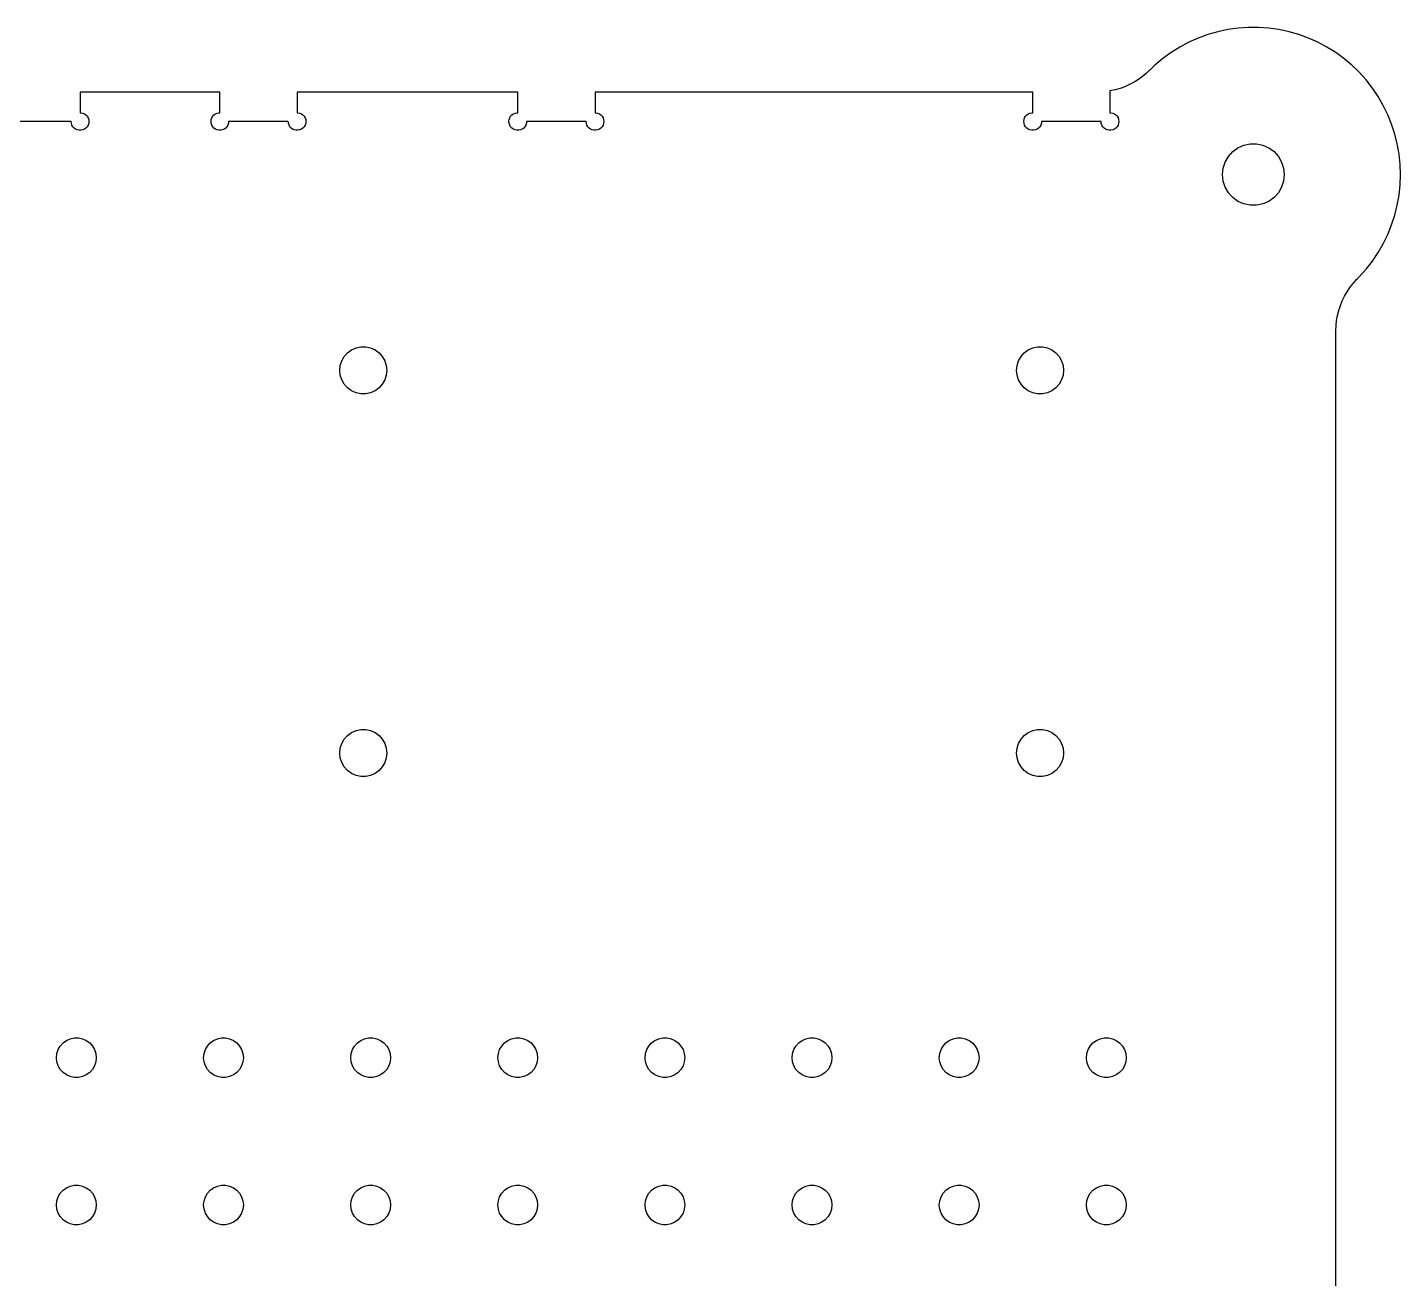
# Model space of a CAD drawing. Header units: metres. Extents: x -10 to 160, y -10 to 160.
# Drawn here: x 66.7 to 160, y 75 to 160 of the extents above; entities that cross this region are included whole.
import ezdxf

# ---------------------------------------------------------------- set-up
doc = ezdxf.new("R2010")
doc.units = ezdxf.units.M

msp = doc.modelspace()

# ---------------------------------------------------------------- linework, layer by layer
for p, q in [((147.581, 159.703), (146.91, 159.511)), ((148.264, 159.848), (147.581, 159.703)), ((148.955, 159.945), (148.264, 159.848)), ((149.651, 159.994), (148.955, 159.945)), ((150.349, 159.994), (149.651, 159.994)), ((151.045, 159.945), (150.349, 159.994)), ((151.736, 159.848), (151.045, 159.945)), ((152.419, 159.703), (151.736, 159.848)), ((153.09, 159.511), (152.419, 159.703)), ((145, 158.66), (144.408, 158.29)), ((145.616, 158.988), (145, 158.66)), ((146.254, 159.272), (145.616, 158.988)), ((146.91, 159.511), (146.254, 159.272)), ((153.746, 159.272), (153.09, 159.511)), ((154.384, 158.988), (153.746, 159.272)), ((155, 158.66), (154.384, 158.988)), ((155.592, 158.29), (155, 158.66)), ((143.843, 157.88), (143.309, 157.431)), ((144.408, 158.29), (143.843, 157.88)), ((156.157, 157.88), (155.592, 158.29)), ((156.691, 157.431), (156.157, 157.88)), ((142.739, 156.891), (142.472, 156.667)), ((142.926, 157.071), (142.739, 156.891)), ((142.936, 157.071), (142.926, 157.071)), ((143.309, 157.431), (142.936, 157.071)), ((157.064, 157.071), (156.691, 157.431)), ((157.071, 157.071), (157.064, 157.071)), ((157.071, 157.065), (157.071, 157.071)), ((157.193, 156.947), (157.071, 157.065)), ((157.66, 156.428), (157.193, 156.947)), ((141.266, 155.971), (140.938, 155.851)), ((141.585, 156.113), (141.266, 155.971)), ((141.893, 156.276), (141.585, 156.113)), ((142.189, 156.461), (141.893, 156.276)), ((142.472, 156.667), (142.189, 156.461)), ((158.09, 155.878), (157.66, 156.428)), ((158.48, 155.299), (158.09, 155.878)), ((79.75, 155.61), (70.25, 155.61)), ((70.25, 155.61), (70.25, 154.203)), ((79.75, 154.203), (79.75, 155.61)), ((100, 155.61), (85, 155.61)), ((85, 155.61), (85, 154.203)), ((100, 154.203), (100, 155.61)), ((135, 155.61), (105.25, 155.61)), ((105.25, 155.61), (105.25, 154.203)), ((135, 154.203), (135, 155.61)), ((140.603, 155.755), (140.25, 155.681)), ((140.25, 155.681), (140.25, 154.203)), ((140.938, 155.851), (140.603, 155.755)), ((158.829, 154.695), (158.48, 155.299)), ((70.25, 154.203), (70.3127, 154.203)), ((70.3127, 154.203), (70.4354, 154.177)), ((70.4354, 154.177), (70.55, 154.126)), ((70.55, 154.126), (70.6515, 154.052)), ((70.6515, 154.052), (70.7354, 153.959)), ((79.2646, 153.959), (79.3485, 154.052)), ((79.3485, 154.052), (79.45, 154.126)), ((79.45, 154.126), (79.5646, 154.177)), ((79.5646, 154.177), (79.6873, 154.203)), ((79.6873, 154.203), (79.75, 154.203)), ((85, 154.203), (85.0627, 154.203)), ((85.0627, 154.203), (85.1854, 154.177)), ((85.1854, 154.177), (85.3, 154.126)), ((85.3, 154.126), (85.4015, 154.052)), ((85.4015, 154.052), (85.4854, 153.959)), ((99.5146, 153.959), (99.5985, 154.052)), ((99.5985, 154.052), (99.7, 154.126)), ((99.7, 154.126), (99.8146, 154.177)), ((99.8146, 154.177), (99.9373, 154.203)), ((99.9373, 154.203), (100, 154.203)), ((105.25, 154.203), (105.313, 154.203)), ((105.313, 154.203), (105.435, 154.177)), ((105.435, 154.177), (105.55, 154.126)), ((105.55, 154.126), (105.651, 154.052)), ((105.651, 154.052), (105.735, 153.959)), ((134.515, 153.959), (134.599, 154.052)), ((134.599, 154.052), (134.7, 154.126)), ((134.7, 154.126), (134.815, 154.177)), ((134.815, 154.177), (134.937, 154.203)), ((134.937, 154.203), (135, 154.203)), ((140.25, 154.203), (140.313, 154.203)), ((140.313, 154.203), (140.435, 154.177)), ((140.435, 154.177), (140.55, 154.126)), ((140.55, 154.126), (140.651, 154.052)), ((140.651, 154.052), (140.735, 153.959)), ((159.135, 154.067), (158.829, 154.695)), ((159.397, 153.42), (159.135, 154.067)), ((69.65, 153.607), (65.6, 153.607)), ((69.6631, 153.482), (69.65, 153.607)), ((69.7019, 153.363), (69.6631, 153.482)), ((69.7646, 153.254), (69.7019, 153.363)), ((69.8485, 153.161), (69.7646, 153.254)), ((69.95, 153.087), (69.8485, 153.161)), ((70.0646, 153.036), (69.95, 153.087)), ((70.55, 153.087), (70.4354, 153.036)), ((70.6515, 153.161), (70.55, 153.087)), ((70.7354, 153.254), (70.6515, 153.161)), ((70.7354, 153.959), (70.7981, 153.851)), ((70.7981, 153.363), (70.7354, 153.254)), ((70.7981, 153.851), (70.8369, 153.731)), ((70.8369, 153.482), (70.7981, 153.363)), ((70.8369, 153.731), (70.85, 153.607)), ((70.85, 153.607), (70.8369, 153.482)), ((79.15, 153.607), (79.1631, 153.731)), ((79.1631, 153.482), (79.15, 153.607)), ((79.1631, 153.731), (79.2019, 153.851)), ((79.2019, 153.363), (79.1631, 153.482)), ((79.2019, 153.851), (79.2646, 153.959)), ((79.2646, 153.254), (79.2019, 153.363)), ((79.3485, 153.161), (79.2646, 153.254)), ((79.45, 153.087), (79.3485, 153.161)), ((79.5646, 153.036), (79.45, 153.087)), ((80.05, 153.087), (79.9354, 153.036)), ((80.1515, 153.161), (80.05, 153.087)), ((80.2354, 153.254), (80.1515, 153.161)), ((80.2981, 153.363), (80.2354, 153.254)), ((80.3369, 153.482), (80.2981, 153.363)), ((80.35, 153.607), (80.3369, 153.482)), ((84.4, 153.607), (80.35, 153.607)), ((84.4131, 153.482), (84.4, 153.607)), ((84.4519, 153.363), (84.4131, 153.482)), ((84.5146, 153.254), (84.4519, 153.363)), ((84.5985, 153.161), (84.5146, 153.254)), ((84.7, 153.087), (84.5985, 153.161)), ((84.8146, 153.036), (84.7, 153.087)), ((85.3, 153.087), (85.1854, 153.036)), ((85.4015, 153.161), (85.3, 153.087)), ((85.4854, 153.254), (85.4015, 153.161)), ((85.4854, 153.959), (85.5481, 153.851)), ((85.5481, 153.363), (85.4854, 153.254)), ((85.5481, 153.851), (85.5869, 153.731)), ((85.5869, 153.482), (85.5481, 153.363)), ((85.5869, 153.731), (85.6, 153.607)), ((85.6, 153.607), (85.5869, 153.482)), ((99.4, 153.607), (99.4131, 153.731)), ((99.4131, 153.482), (99.4, 153.607)), ((99.4131, 153.731), (99.4519, 153.851)), ((99.4519, 153.363), (99.4131, 153.482)), ((99.4519, 153.851), (99.5146, 153.959)), ((99.5146, 153.254), (99.4519, 153.363)), ((99.5985, 153.161), (99.5146, 153.254)), ((99.7, 153.087), (99.5985, 153.161)), ((99.8146, 153.036), (99.7, 153.087)), ((100.3, 153.087), (100.185, 153.036)), ((100.401, 153.161), (100.3, 153.087)), ((100.485, 153.254), (100.401, 153.161)), ((100.548, 153.363), (100.485, 153.254)), ((100.587, 153.482), (100.548, 153.363)), ((100.6, 153.607), (100.587, 153.482)), ((104.65, 153.607), (100.6, 153.607)), ((104.663, 153.482), (104.65, 153.607)), ((104.702, 153.363), (104.663, 153.482)), ((104.765, 153.254), (104.702, 153.363)), ((104.849, 153.161), (104.765, 153.254)), ((104.95, 153.087), (104.849, 153.161)), ((105.065, 153.036), (104.95, 153.087)), ((105.55, 153.087), (105.435, 153.036)), ((105.651, 153.161), (105.55, 153.087)), ((105.735, 153.254), (105.651, 153.161)), ((105.735, 153.959), (105.798, 153.851)), ((105.798, 153.363), (105.735, 153.254)), ((105.798, 153.851), (105.837, 153.731)), ((105.837, 153.482), (105.798, 153.363)), ((105.837, 153.731), (105.85, 153.607)), ((105.85, 153.607), (105.837, 153.482)), ((134.4, 153.607), (134.413, 153.731)), ((134.413, 153.482), (134.4, 153.607)), ((134.413, 153.731), (134.452, 153.851)), ((134.452, 153.363), (134.413, 153.482)), ((134.452, 153.851), (134.515, 153.959)), ((134.515, 153.254), (134.452, 153.363)), ((134.599, 153.161), (134.515, 153.254)), ((134.7, 153.087), (134.599, 153.161)), ((134.815, 153.036), (134.7, 153.087)), ((135.3, 153.087), (135.185, 153.036)), ((135.401, 153.161), (135.3, 153.087)), ((135.485, 153.254), (135.401, 153.161)), ((135.548, 153.363), (135.485, 153.254)), ((135.587, 153.482), (135.548, 153.363)), ((135.6, 153.607), (135.587, 153.482)), ((139.65, 153.607), (135.6, 153.607)), ((139.663, 153.482), (139.65, 153.607)), ((139.702, 153.363), (139.663, 153.482)), ((139.765, 153.254), (139.702, 153.363)), ((139.849, 153.161), (139.765, 153.254)), ((139.95, 153.087), (139.849, 153.161)), ((140.065, 153.036), (139.95, 153.087)), ((140.55, 153.087), (140.435, 153.036)), ((140.651, 153.161), (140.55, 153.087)), ((140.735, 153.254), (140.651, 153.161)), ((140.735, 153.959), (140.798, 153.851)), ((140.798, 153.363), (140.735, 153.254)), ((140.798, 153.851), (140.837, 153.731)), ((140.837, 153.482), (140.798, 153.363)), ((140.837, 153.731), (140.85, 153.607)), ((140.85, 153.607), (140.837, 153.482)), ((159.613, 152.756), (159.397, 153.42)), ((70.1873, 153.01), (70.0646, 153.036)), ((70.3127, 153.01), (70.1873, 153.01)), ((70.4354, 153.036), (70.3127, 153.01)), ((79.6873, 153.01), (79.5646, 153.036)), ((79.8127, 153.01), (79.6873, 153.01)), ((79.9354, 153.036), (79.8127, 153.01)), ((84.9373, 153.01), (84.8146, 153.036)), ((85.0627, 153.01), (84.9373, 153.01)), ((85.1854, 153.036), (85.0627, 153.01)), ((99.9373, 153.01), (99.8146, 153.036)), ((100.063, 153.01), (99.9373, 153.01)), ((100.185, 153.036), (100.063, 153.01)), ((105.187, 153.01), (105.065, 153.036)), ((105.313, 153.01), (105.187, 153.01)), ((105.435, 153.036), (105.313, 153.01)), ((134.937, 153.01), (134.815, 153.036)), ((135.063, 153.01), (134.937, 153.01)), ((135.185, 153.036), (135.063, 153.01)), ((140.187, 153.01), (140.065, 153.036)), ((140.313, 153.01), (140.187, 153.01)), ((140.435, 153.036), (140.313, 153.01)), ((159.781, 152.079), (159.613, 152.756)), ((148.082, 150.854), (148.301, 151.234)), ((148.301, 151.234), (148.595, 151.561)), ((148.595, 151.561), (148.95, 151.819)), ((148.95, 151.819), (149.351, 151.997)), ((149.351, 151.997), (149.78, 152.088)), ((149.78, 152.088), (150.219, 152.088)), ((150.219, 152.088), (150.649, 151.997)), ((150.649, 151.997), (151.05, 151.819)), ((151.05, 151.819), (151.405, 151.561)), ((151.405, 151.561), (151.699, 151.234)), ((151.699, 151.234), (151.918, 150.854)), ((159.903, 151.392), (159.781, 152.079)), ((159.976, 150.698), (159.903, 151.392)), ((147.9, 150), (147.946, 150.437)), ((147.946, 150.437), (148.082, 150.854)), ((151.918, 150.854), (152.054, 150.437)), ((152.054, 150.437), (152.1, 150)), ((160, 150), (159.976, 150.698)), ((147.946, 149.563), (147.9, 150)), ((148.082, 149.146), (147.946, 149.563)), ((152.054, 149.563), (151.918, 149.146)), ((152.1, 150), (152.054, 149.563)), ((159.976, 149.302), (160, 150)), ((148.301, 148.766), (148.082, 149.146)), ((148.595, 148.439), (148.301, 148.766)), ((148.95, 148.181), (148.595, 148.439)), ((151.405, 148.439), (151.05, 148.181)), ((151.699, 148.766), (151.405, 148.439)), ((151.918, 149.146), (151.699, 148.766)), ((159.781, 147.921), (159.903, 148.608)), ((159.903, 148.608), (159.976, 149.302)), ((149.351, 148.003), (148.95, 148.181)), ((149.78, 147.911), (149.351, 148.003)), ((150.219, 147.911), (149.78, 147.911)), ((150.649, 148.003), (150.219, 147.911)), ((151.05, 148.181), (150.649, 148.003)), ((159.613, 147.244), (159.781, 147.921)), ((159.135, 145.933), (159.397, 146.58)), ((159.397, 146.58), (159.613, 147.244)), ((158.829, 145.305), (159.135, 145.933)), ((158.09, 144.122), (158.48, 144.701)), ((158.48, 144.701), (158.829, 145.305)), ((157.66, 143.572), (158.09, 144.122)), ((156.776, 142.607), (157.01, 142.867)), ((157.01, 142.867), (157.071, 142.926)), ((157.071, 142.931), (157.193, 143.053)), ((157.071, 142.926), (157.071, 142.931)), ((157.193, 143.053), (157.66, 143.572)), ((156.192, 141.741), (156.366, 142.043)), ((156.366, 142.043), (156.562, 142.332)), ((156.562, 142.332), (156.776, 142.607)), ((155.8, 140.772), (155.908, 141.103)), ((155.908, 141.103), (156.039, 141.427)), ((156.039, 141.427), (156.192, 141.741)), ((155.619, 139.742), (155.655, 140.089)), ((155.655, 140.089), (155.716, 140.433)), ((155.716, 140.433), (155.8, 140.772)), ((155.607, 139.393), (155.619, 139.742)), ((155.607, 10.6066), (155.607, 139.393)), ((88.7, 138.086), (89.0056, 138.222)), ((89.0056, 138.222), (89.3328, 138.291)), ((89.3328, 138.291), (89.6672, 138.291)), ((89.6672, 138.291), (89.9944, 138.222)), ((89.9944, 138.222), (90.3, 138.086)), ((134.7, 138.086), (135.006, 138.222)), ((135.006, 138.222), (135.333, 138.291)), ((135.333, 138.291), (135.667, 138.291)), ((135.667, 138.291), (135.994, 138.222)), ((135.994, 138.222), (136.3, 138.086)), ((87.935, 137.033), (88.0383, 137.351)), ((88.0383, 137.351), (88.2056, 137.64)), ((88.2056, 137.64), (88.4294, 137.889)), ((88.4294, 137.889), (88.7, 138.086)), ((90.3, 138.086), (90.5706, 137.889)), ((90.5706, 137.889), (90.7944, 137.64)), ((90.7944, 137.64), (90.9617, 137.351)), ((90.9617, 137.351), (91.065, 137.033)), ((133.935, 137.033), (134.038, 137.351)), ((134.038, 137.351), (134.206, 137.64)), ((134.206, 137.64), (134.429, 137.889)), ((134.429, 137.889), (134.7, 138.086)), ((136.3, 138.086), (136.571, 137.889)), ((136.571, 137.889), (136.794, 137.64)), ((136.794, 137.64), (136.962, 137.351)), ((136.962, 137.351), (137.065, 137.033)), ((87.9, 136.7), (87.935, 137.033)), ((87.935, 136.367), (87.9, 136.7)), ((88.0383, 136.049), (87.935, 136.367)), ((91.065, 136.367), (90.9617, 136.049)), ((91.065, 137.033), (91.1, 136.7)), ((91.1, 136.7), (91.065, 136.367)), ((133.9, 136.7), (133.935, 137.033)), ((133.935, 136.367), (133.9, 136.7)), ((134.038, 136.049), (133.935, 136.367)), ((137.065, 136.367), (136.962, 136.049)), ((137.065, 137.033), (137.1, 136.7)), ((137.1, 136.7), (137.065, 136.367)), ((88.2056, 135.76), (88.0383, 136.049)), ((88.4294, 135.511), (88.2056, 135.76)), ((88.7, 135.314), (88.4294, 135.511)), ((90.5706, 135.511), (90.3, 135.314)), ((90.7944, 135.76), (90.5706, 135.511)), ((90.9617, 136.049), (90.7944, 135.76)), ((134.206, 135.76), (134.038, 136.049)), ((134.429, 135.511), (134.206, 135.76)), ((134.7, 135.314), (134.429, 135.511)), ((136.571, 135.511), (136.3, 135.314)), ((136.794, 135.76), (136.571, 135.511)), ((136.962, 136.049), (136.794, 135.76)), ((89.0056, 135.178), (88.7, 135.314)), ((89.3328, 135.109), (89.0056, 135.178)), ((89.6672, 135.109), (89.3328, 135.109)), ((89.9944, 135.178), (89.6672, 135.109)), ((90.3, 135.314), (89.9944, 135.178)), ((135.006, 135.178), (134.7, 135.314)), ((135.333, 135.109), (135.006, 135.178)), ((135.667, 135.109), (135.333, 135.109)), ((135.994, 135.178), (135.667, 135.109)), ((136.3, 135.314), (135.994, 135.178)), ((88.4294, 111.889), (88.7, 112.086)), ((88.7, 112.086), (89.0056, 112.222)), ((89.0056, 112.222), (89.3328, 112.291)), ((89.3328, 112.291), (89.6672, 112.291)), ((89.6672, 112.291), (89.9944, 112.222)), ((89.9944, 112.222), (90.3, 112.086)), ((90.3, 112.086), (90.5706, 111.889)), ((134.429, 111.889), (134.7, 112.086)), ((134.7, 112.086), (135.006, 112.222)), ((135.006, 112.222), (135.333, 112.291)), ((135.333, 112.291), (135.667, 112.291)), ((135.667, 112.291), (135.994, 112.222)), ((135.994, 112.222), (136.3, 112.086)), ((136.3, 112.086), (136.571, 111.889)), ((87.935, 111.033), (88.0383, 111.351)), ((88.0383, 111.351), (88.2056, 111.64)), ((88.2056, 111.64), (88.4294, 111.889)), ((90.5706, 111.889), (90.7944, 111.64)), ((90.7944, 111.64), (90.9617, 111.351)), ((90.9617, 111.351), (91.065, 111.033)), ((133.935, 111.033), (134.038, 111.351)), ((134.038, 111.351), (134.206, 111.64)), ((134.206, 111.64), (134.429, 111.889)), ((136.571, 111.889), (136.794, 111.64)), ((136.794, 111.64), (136.962, 111.351)), ((136.962, 111.351), (137.065, 111.033)), ((87.9, 110.7), (87.935, 111.033)), ((87.935, 110.367), (87.9, 110.7)), ((88.0383, 110.049), (87.935, 110.367)), ((91.065, 110.367), (90.9617, 110.049)), ((91.065, 111.033), (91.1, 110.7)), ((91.1, 110.7), (91.065, 110.367)), ((133.9, 110.7), (133.935, 111.033)), ((133.935, 110.367), (133.9, 110.7)), ((134.038, 110.049), (133.935, 110.367)), ((137.065, 110.367), (136.962, 110.049)), ((137.065, 111.033), (137.1, 110.7)), ((137.1, 110.7), (137.065, 110.367)), ((88.2056, 109.76), (88.0383, 110.049)), ((88.4294, 109.511), (88.2056, 109.76)), ((88.7, 109.314), (88.4294, 109.511)), ((89.0056, 109.178), (88.7, 109.314)), ((90.3, 109.314), (89.9944, 109.178)), ((90.5706, 109.511), (90.3, 109.314)), ((90.7944, 109.76), (90.5706, 109.511)), ((90.9617, 110.049), (90.7944, 109.76)), ((134.206, 109.76), (134.038, 110.049)), ((134.429, 109.511), (134.206, 109.76)), ((134.7, 109.314), (134.429, 109.511)), ((135.006, 109.178), (134.7, 109.314)), ((136.3, 109.314), (135.994, 109.178)), ((136.571, 109.511), (136.3, 109.314)), ((136.794, 109.76), (136.571, 109.511)), ((136.962, 110.049), (136.794, 109.76)), ((89.3328, 109.109), (89.0056, 109.178)), ((89.6672, 109.109), (89.3328, 109.109)), ((89.9944, 109.178), (89.6672, 109.109)), ((135.333, 109.109), (135.006, 109.178)), ((135.667, 109.109), (135.333, 109.109)), ((135.994, 109.178), (135.667, 109.109)), ((68.6795, 90.2807), (68.7667, 90.5491)), ((68.7667, 90.5491), (68.9078, 90.7935)), ((68.9078, 90.7935), (69.0967, 91.0032)), ((69.0967, 91.0032), (69.325, 91.1691)), ((69.325, 91.1691), (69.5828, 91.2839)), ((69.5828, 91.2839), (69.8589, 91.3426)), ((69.8589, 91.3426), (70.1411, 91.3426)), ((70.1411, 91.3426), (70.4172, 91.2839)), ((70.4172, 91.2839), (70.675, 91.1691)), ((70.675, 91.1691), (70.9033, 91.0032)), ((70.9033, 91.0032), (71.0922, 90.7935)), ((71.0922, 90.7935), (71.2333, 90.5491)), ((71.2333, 90.5491), (71.3205, 90.2807)), ((78.6795, 90.2807), (78.7667, 90.5491)), ((78.7667, 90.5491), (78.9078, 90.7935)), ((78.9078, 90.7935), (79.0967, 91.0032)), ((79.0967, 91.0032), (79.325, 91.1691)), ((79.325, 91.1691), (79.5828, 91.2839)), ((79.5828, 91.2839), (79.8589, 91.3426)), ((79.8589, 91.3426), (80.1411, 91.3426)), ((80.1411, 91.3426), (80.4172, 91.2839)), ((80.4172, 91.2839), (80.675, 91.1691)), ((80.675, 91.1691), (80.9033, 91.0032)), ((80.9033, 91.0032), (81.0922, 90.7935)), ((81.0922, 90.7935), (81.2333, 90.5491)), ((81.2333, 90.5491), (81.3205, 90.2807)), ((88.6795, 90.2807), (88.7667, 90.5491)), ((88.7667, 90.5491), (88.9078, 90.7935)), ((88.9078, 90.7935), (89.0967, 91.0032)), ((89.0967, 91.0032), (89.325, 91.1691)), ((89.325, 91.1691), (89.5828, 91.2839)), ((89.5828, 91.2839), (89.8589, 91.3426)), ((89.8589, 91.3426), (90.1411, 91.3426)), ((90.1411, 91.3426), (90.4172, 91.2839)), ((90.4172, 91.2839), (90.675, 91.1691)), ((90.675, 91.1691), (90.9033, 91.0032)), ((90.9033, 91.0032), (91.0922, 90.7935)), ((91.0922, 90.7935), (91.2333, 90.5491)), ((91.2333, 90.5491), (91.3205, 90.2807)), ((98.6795, 90.2807), (98.7667, 90.5491)), ((98.7667, 90.5491), (98.9078, 90.7935)), ((98.9078, 90.7935), (99.0967, 91.0032)), ((99.0967, 91.0032), (99.325, 91.1691)), ((99.325, 91.1691), (99.5828, 91.2839)), ((99.5828, 91.2839), (99.8589, 91.3426)), ((99.8589, 91.3426), (100.141, 91.3426)), ((100.141, 91.3426), (100.417, 91.2839)), ((100.417, 91.2839), (100.675, 91.1691)), ((100.675, 91.1691), (100.903, 91.0032)), ((100.903, 91.0032), (101.092, 90.7935)), ((101.092, 90.7935), (101.233, 90.5491)), ((101.233, 90.5491), (101.32, 90.2807)), ((108.679, 90.2807), (108.767, 90.5491)), ((108.767, 90.5491), (108.908, 90.7935)), ((108.908, 90.7935), (109.097, 91.0032)), ((109.097, 91.0032), (109.325, 91.1691)), ((109.325, 91.1691), (109.583, 91.2839)), ((109.583, 91.2839), (109.859, 91.3426)), ((109.859, 91.3426), (110.141, 91.3426)), ((110.141, 91.3426), (110.417, 91.2839)), ((110.417, 91.2839), (110.675, 91.1691)), ((110.675, 91.1691), (110.903, 91.0032)), ((110.903, 91.0032), (111.092, 90.7935)), ((111.092, 90.7935), (111.233, 90.5491)), ((111.233, 90.5491), (111.32, 90.2807)), ((118.679, 90.2807), (118.767, 90.5491)), ((118.767, 90.5491), (118.908, 90.7935)), ((118.908, 90.7935), (119.097, 91.0032)), ((119.097, 91.0032), (119.325, 91.1691)), ((119.325, 91.1691), (119.583, 91.2839)), ((119.583, 91.2839), (119.859, 91.3426)), ((119.859, 91.3426), (120.141, 91.3426)), ((120.141, 91.3426), (120.417, 91.2839)), ((120.417, 91.2839), (120.675, 91.1691)), ((120.675, 91.1691), (120.903, 91.0032)), ((120.903, 91.0032), (121.092, 90.7935)), ((121.092, 90.7935), (121.233, 90.5491)), ((121.233, 90.5491), (121.32, 90.2807)), ((128.679, 90.2807), (128.767, 90.5491)), ((128.767, 90.5491), (128.908, 90.7935)), ((128.908, 90.7935), (129.097, 91.0032)), ((129.097, 91.0032), (129.325, 91.1691)), ((129.325, 91.1691), (129.583, 91.2839)), ((129.583, 91.2839), (129.859, 91.3426)), ((129.859, 91.3426), (130.141, 91.3426)), ((130.141, 91.3426), (130.417, 91.2839)), ((130.417, 91.2839), (130.675, 91.1691)), ((130.675, 91.1691), (130.903, 91.0032)), ((130.903, 91.0032), (131.092, 90.7935)), ((131.092, 90.7935), (131.233, 90.5491)), ((131.233, 90.5491), (131.32, 90.2807)), ((138.679, 90.2807), (138.767, 90.5491)), ((138.767, 90.5491), (138.908, 90.7935)), ((138.908, 90.7935), (139.097, 91.0032)), ((139.097, 91.0032), (139.325, 91.1691)), ((139.325, 91.1691), (139.583, 91.2839)), ((139.583, 91.2839), (139.859, 91.3426)), ((139.859, 91.3426), (140.141, 91.3426)), ((140.141, 91.3426), (140.417, 91.2839)), ((140.417, 91.2839), (140.675, 91.1691)), ((140.675, 91.1691), (140.903, 91.0032)), ((140.903, 91.0032), (141.092, 90.7935)), ((141.092, 90.7935), (141.233, 90.5491)), ((141.233, 90.5491), (141.32, 90.2807)), ((68.65, 90), (68.6795, 90.2807)), ((68.6795, 89.7193), (68.65, 90)), ((68.7667, 89.4509), (68.6795, 89.7193)), ((71.3205, 89.7193), (71.2333, 89.4509)), ((71.3205, 90.2807), (71.35, 90)), ((71.35, 90), (71.3205, 89.7193)), ((78.65, 90), (78.6795, 90.2807)), ((78.6795, 89.7193), (78.65, 90)), ((78.7667, 89.4509), (78.6795, 89.7193)), ((81.3205, 89.7193), (81.2333, 89.4509)), ((81.3205, 90.2807), (81.35, 90)), ((81.35, 90), (81.3205, 89.7193)), ((88.65, 90), (88.6795, 90.2807)), ((88.6795, 89.7193), (88.65, 90)), ((88.7667, 89.4509), (88.6795, 89.7193)), ((91.3205, 89.7193), (91.2333, 89.4509)), ((91.3205, 90.2807), (91.35, 90)), ((91.35, 90), (91.3205, 89.7193)), ((98.65, 90), (98.6795, 90.2807)), ((98.6795, 89.7193), (98.65, 90)), ((98.7667, 89.4509), (98.6795, 89.7193)), ((101.32, 89.7193), (101.233, 89.4509)), ((101.32, 90.2807), (101.35, 90)), ((101.35, 90), (101.32, 89.7193)), ((108.65, 90), (108.679, 90.2807)), ((108.679, 89.7193), (108.65, 90)), ((108.767, 89.4509), (108.679, 89.7193)), ((111.32, 89.7193), (111.233, 89.4509)), ((111.32, 90.2807), (111.35, 90)), ((111.35, 90), (111.32, 89.7193)), ((118.65, 90), (118.679, 90.2807)), ((118.679, 89.7193), (118.65, 90)), ((118.767, 89.4509), (118.679, 89.7193)), ((121.32, 89.7193), (121.233, 89.4509)), ((121.32, 90.2807), (121.35, 90)), ((121.35, 90), (121.32, 89.7193)), ((128.65, 90), (128.679, 90.2807)), ((128.679, 89.7193), (128.65, 90)), ((128.767, 89.4509), (128.679, 89.7193)), ((131.32, 89.7193), (131.233, 89.4509)), ((131.32, 90.2807), (131.35, 90)), ((131.35, 90), (131.32, 89.7193)), ((138.65, 90), (138.679, 90.2807)), ((138.679, 89.7193), (138.65, 90)), ((138.767, 89.4509), (138.679, 89.7193)), ((141.32, 89.7193), (141.233, 89.4509)), ((141.32, 90.2807), (141.35, 90)), ((141.35, 90), (141.32, 89.7193)), ((68.9078, 89.2065), (68.7667, 89.4509)), ((69.0967, 88.9967), (68.9078, 89.2065)), ((69.325, 88.8309), (69.0967, 88.9967)), ((69.5828, 88.7161), (69.325, 88.8309)), ((69.8589, 88.6574), (69.5828, 88.7161)), ((70.4172, 88.7161), (70.1411, 88.6574)), ((70.675, 88.8309), (70.4172, 88.7161)), ((70.9033, 88.9967), (70.675, 88.8309)), ((71.0922, 89.2065), (70.9033, 88.9967)), ((71.2333, 89.4509), (71.0922, 89.2065)), ((78.9078, 89.2065), (78.7667, 89.4509)), ((79.0967, 88.9967), (78.9078, 89.2065)), ((79.325, 88.8309), (79.0967, 88.9967)), ((79.5828, 88.7161), (79.325, 88.8309)), ((79.8589, 88.6574), (79.5828, 88.7161)), ((80.4172, 88.7161), (80.1411, 88.6574)), ((80.675, 88.8309), (80.4172, 88.7161)), ((80.9033, 88.9967), (80.675, 88.8309)), ((81.0922, 89.2065), (80.9033, 88.9967)), ((81.2333, 89.4509), (81.0922, 89.2065)), ((88.9078, 89.2065), (88.7667, 89.4509)), ((89.0967, 88.9967), (88.9078, 89.2065)), ((89.325, 88.8309), (89.0967, 88.9967)), ((89.5828, 88.7161), (89.325, 88.8309)), ((89.8589, 88.6574), (89.5828, 88.7161)), ((90.4172, 88.7161), (90.1411, 88.6574)), ((90.675, 88.8309), (90.4172, 88.7161)), ((90.9033, 88.9967), (90.675, 88.8309)), ((91.0922, 89.2065), (90.9033, 88.9967)), ((91.2333, 89.4509), (91.0922, 89.2065)), ((98.9078, 89.2065), (98.7667, 89.4509)), ((99.0967, 88.9967), (98.9078, 89.2065)), ((99.325, 88.8309), (99.0967, 88.9967)), ((99.5828, 88.7161), (99.325, 88.8309)), ((99.8589, 88.6574), (99.5828, 88.7161)), ((100.417, 88.7161), (100.141, 88.6574)), ((100.675, 88.8309), (100.417, 88.7161)), ((100.903, 88.9967), (100.675, 88.8309)), ((101.092, 89.2065), (100.903, 88.9967)), ((101.233, 89.4509), (101.092, 89.2065)), ((108.908, 89.2065), (108.767, 89.4509)), ((109.097, 88.9967), (108.908, 89.2065)), ((109.325, 88.8309), (109.097, 88.9967)), ((109.583, 88.7161), (109.325, 88.8309)), ((109.859, 88.6574), (109.583, 88.7161)), ((110.417, 88.7161), (110.141, 88.6574)), ((110.675, 88.8309), (110.417, 88.7161)), ((110.903, 88.9967), (110.675, 88.8309)), ((111.092, 89.2065), (110.903, 88.9967)), ((111.233, 89.4509), (111.092, 89.2065)), ((118.908, 89.2065), (118.767, 89.4509)), ((119.097, 88.9967), (118.908, 89.2065)), ((119.325, 88.8309), (119.097, 88.9967)), ((119.583, 88.7161), (119.325, 88.8309)), ((119.859, 88.6574), (119.583, 88.7161)), ((120.417, 88.7161), (120.141, 88.6574)), ((120.675, 88.8309), (120.417, 88.7161)), ((120.903, 88.9967), (120.675, 88.8309)), ((121.092, 89.2065), (120.903, 88.9967)), ((121.233, 89.4509), (121.092, 89.2065)), ((128.908, 89.2065), (128.767, 89.4509)), ((129.097, 88.9967), (128.908, 89.2065)), ((129.325, 88.8309), (129.097, 88.9967)), ((129.583, 88.7161), (129.325, 88.8309)), ((129.859, 88.6574), (129.583, 88.7161)), ((130.417, 88.7161), (130.141, 88.6574)), ((130.675, 88.8309), (130.417, 88.7161)), ((130.903, 88.9967), (130.675, 88.8309)), ((131.092, 89.2065), (130.903, 88.9967)), ((131.233, 89.4509), (131.092, 89.2065)), ((138.908, 89.2065), (138.767, 89.4509)), ((139.097, 88.9967), (138.908, 89.2065)), ((139.325, 88.8309), (139.097, 88.9967)), ((139.583, 88.7161), (139.325, 88.8309)), ((139.859, 88.6574), (139.583, 88.7161)), ((140.417, 88.7161), (140.141, 88.6574)), ((140.675, 88.8309), (140.417, 88.7161)), ((140.903, 88.9967), (140.675, 88.8309)), ((141.092, 89.2065), (140.903, 88.9967)), ((141.233, 89.4509), (141.092, 89.2065)), ((70.1411, 88.6574), (69.8589, 88.6574)), ((80.1411, 88.6574), (79.8589, 88.6574)), ((90.1411, 88.6574), (89.8589, 88.6574)), ((100.141, 88.6574), (99.8589, 88.6574)), ((110.141, 88.6574), (109.859, 88.6574)), ((120.141, 88.6574), (119.859, 88.6574)), ((130.141, 88.6574), (129.859, 88.6574)), ((140.141, 88.6574), (139.859, 88.6574)), ((69.325, 81.1691), (69.5828, 81.2839)), ((69.5828, 81.2839), (69.8589, 81.3426)), ((69.8589, 81.3426), (70.1411, 81.3426)), ((70.1411, 81.3426), (70.4172, 81.2839)), ((70.4172, 81.2839), (70.675, 81.1691)), ((79.325, 81.1691), (79.5828, 81.2839)), ((79.5828, 81.2839), (79.8589, 81.3426)), ((79.8589, 81.3426), (80.1411, 81.3426)), ((80.1411, 81.3426), (80.4172, 81.2839)), ((80.4172, 81.2839), (80.675, 81.1691)), ((89.325, 81.1691), (89.5828, 81.2839)), ((89.5828, 81.2839), (89.8589, 81.3426)), ((89.8589, 81.3426), (90.1411, 81.3426)), ((90.1411, 81.3426), (90.4172, 81.2839)), ((90.4172, 81.2839), (90.675, 81.1691)), ((99.325, 81.1691), (99.5828, 81.2839)), ((99.5828, 81.2839), (99.8589, 81.3426)), ((99.8589, 81.3426), (100.141, 81.3426)), ((100.141, 81.3426), (100.417, 81.2839)), ((100.417, 81.2839), (100.675, 81.1691)), ((109.325, 81.1691), (109.583, 81.2839)), ((109.583, 81.2839), (109.859, 81.3426)), ((109.859, 81.3426), (110.141, 81.3426)), ((110.141, 81.3426), (110.417, 81.2839)), ((110.417, 81.2839), (110.675, 81.1691)), ((119.325, 81.1691), (119.583, 81.2839)), ((119.583, 81.2839), (119.859, 81.3426)), ((119.859, 81.3426), (120.141, 81.3426)), ((120.141, 81.3426), (120.417, 81.2839)), ((120.417, 81.2839), (120.675, 81.1691)), ((129.325, 81.1691), (129.583, 81.2839)), ((129.583, 81.2839), (129.859, 81.3426)), ((129.859, 81.3426), (130.141, 81.3426)), ((130.141, 81.3426), (130.417, 81.2839)), ((130.417, 81.2839), (130.675, 81.1691)), ((139.325, 81.1691), (139.583, 81.2839)), ((139.583, 81.2839), (139.859, 81.3426)), ((139.859, 81.3426), (140.141, 81.3426)), ((140.141, 81.3426), (140.417, 81.2839)), ((140.417, 81.2839), (140.675, 81.1691)), ((68.65, 80), (68.6795, 80.2807)), ((68.6795, 80.2807), (68.7667, 80.5491)), ((68.7667, 80.5491), (68.9078, 80.7935)), ((68.9078, 80.7935), (69.0967, 81.0032)), ((69.0967, 81.0032), (69.325, 81.1691)), ((70.675, 81.1691), (70.9033, 81.0032)), ((70.9033, 81.0032), (71.0922, 80.7935)), ((71.0922, 80.7935), (71.2333, 80.5491)), ((71.2333, 80.5491), (71.3205, 80.2807)), ((71.3205, 80.2807), (71.35, 80)), ((78.65, 80), (78.6795, 80.2807)), ((78.6795, 80.2807), (78.7667, 80.5491)), ((78.7667, 80.5491), (78.9078, 80.7935)), ((78.9078, 80.7935), (79.0967, 81.0032)), ((79.0967, 81.0032), (79.325, 81.1691)), ((80.675, 81.1691), (80.9033, 81.0032)), ((80.9033, 81.0032), (81.0922, 80.7935)), ((81.0922, 80.7935), (81.2333, 80.5491)), ((81.2333, 80.5491), (81.3205, 80.2807)), ((81.3205, 80.2807), (81.35, 80)), ((88.65, 80), (88.6795, 80.2807)), ((88.6795, 80.2807), (88.7667, 80.5491)), ((88.7667, 80.5491), (88.9078, 80.7935)), ((88.9078, 80.7935), (89.0967, 81.0032)), ((89.0967, 81.0032), (89.325, 81.1691)), ((90.675, 81.1691), (90.9033, 81.0032)), ((90.9033, 81.0032), (91.0922, 80.7935)), ((91.0922, 80.7935), (91.2333, 80.5491)), ((91.2333, 80.5491), (91.3205, 80.2807)), ((91.3205, 80.2807), (91.35, 80)), ((98.65, 80), (98.6795, 80.2807)), ((98.6795, 80.2807), (98.7667, 80.5491)), ((98.7667, 80.5491), (98.9078, 80.7935)), ((98.9078, 80.7935), (99.0967, 81.0032)), ((99.0967, 81.0032), (99.325, 81.1691)), ((100.675, 81.1691), (100.903, 81.0032)), ((100.903, 81.0032), (101.092, 80.7935)), ((101.092, 80.7935), (101.233, 80.5491)), ((101.233, 80.5491), (101.32, 80.2807)), ((101.32, 80.2807), (101.35, 80)), ((108.65, 80), (108.679, 80.2807)), ((108.679, 80.2807), (108.767, 80.5491)), ((108.767, 80.5491), (108.908, 80.7935)), ((108.908, 80.7935), (109.097, 81.0032)), ((109.097, 81.0032), (109.325, 81.1691)), ((110.675, 81.1691), (110.903, 81.0032)), ((110.903, 81.0032), (111.092, 80.7935)), ((111.092, 80.7935), (111.233, 80.5491)), ((111.233, 80.5491), (111.32, 80.2807)), ((111.32, 80.2807), (111.35, 80)), ((118.65, 80), (118.679, 80.2807)), ((118.679, 80.2807), (118.767, 80.5491)), ((118.767, 80.5491), (118.908, 80.7935)), ((118.908, 80.7935), (119.097, 81.0032)), ((119.097, 81.0032), (119.325, 81.1691)), ((120.675, 81.1691), (120.903, 81.0032)), ((120.903, 81.0032), (121.092, 80.7935)), ((121.092, 80.7935), (121.233, 80.5491)), ((121.233, 80.5491), (121.32, 80.2807)), ((121.32, 80.2807), (121.35, 80)), ((128.65, 80), (128.679, 80.2807)), ((128.679, 80.2807), (128.767, 80.5491)), ((128.767, 80.5491), (128.908, 80.7935)), ((128.908, 80.7935), (129.097, 81.0032)), ((129.097, 81.0032), (129.325, 81.1691)), ((130.675, 81.1691), (130.903, 81.0032)), ((130.903, 81.0032), (131.092, 80.7935)), ((131.092, 80.7935), (131.233, 80.5491)), ((131.233, 80.5491), (131.32, 80.2807)), ((131.32, 80.2807), (131.35, 80)), ((138.65, 80), (138.679, 80.2807)), ((138.679, 80.2807), (138.767, 80.5491)), ((138.767, 80.5491), (138.908, 80.7935)), ((138.908, 80.7935), (139.097, 81.0032)), ((139.097, 81.0032), (139.325, 81.1691)), ((140.675, 81.1691), (140.903, 81.0032)), ((140.903, 81.0032), (141.092, 80.7935)), ((141.092, 80.7935), (141.233, 80.5491)), ((141.233, 80.5491), (141.32, 80.2807)), ((141.32, 80.2807), (141.35, 80)), ((68.6795, 79.7193), (68.65, 80)), ((68.7667, 79.4509), (68.6795, 79.7193)), ((68.9078, 79.2065), (68.7667, 79.4509)), ((71.2333, 79.4509), (71.0922, 79.2065)), ((71.3205, 79.7193), (71.2333, 79.4509)), ((71.35, 80), (71.3205, 79.7193)), ((78.6795, 79.7193), (78.65, 80)), ((78.7667, 79.4509), (78.6795, 79.7193)), ((78.9078, 79.2065), (78.7667, 79.4509)), ((81.2333, 79.4509), (81.0922, 79.2065)), ((81.3205, 79.7193), (81.2333, 79.4509)), ((81.35, 80), (81.3205, 79.7193)), ((88.6795, 79.7193), (88.65, 80)), ((88.7667, 79.4509), (88.6795, 79.7193)), ((88.9078, 79.2065), (88.7667, 79.4509)), ((91.2333, 79.4509), (91.0922, 79.2065)), ((91.3205, 79.7193), (91.2333, 79.4509)), ((91.35, 80), (91.3205, 79.7193)), ((98.6795, 79.7193), (98.65, 80)), ((98.7667, 79.4509), (98.6795, 79.7193)), ((98.9078, 79.2065), (98.7667, 79.4509)), ((101.233, 79.4509), (101.092, 79.2065)), ((101.32, 79.7193), (101.233, 79.4509)), ((101.35, 80), (101.32, 79.7193)), ((108.679, 79.7193), (108.65, 80)), ((108.767, 79.4509), (108.679, 79.7193)), ((108.908, 79.2065), (108.767, 79.4509)), ((111.233, 79.4509), (111.092, 79.2065)), ((111.32, 79.7193), (111.233, 79.4509)), ((111.35, 80), (111.32, 79.7193)), ((118.679, 79.7193), (118.65, 80)), ((118.767, 79.4509), (118.679, 79.7193)), ((118.908, 79.2065), (118.767, 79.4509)), ((121.233, 79.4509), (121.092, 79.2065)), ((121.32, 79.7193), (121.233, 79.4509)), ((121.35, 80), (121.32, 79.7193)), ((128.679, 79.7193), (128.65, 80)), ((128.767, 79.4509), (128.679, 79.7193)), ((128.908, 79.2065), (128.767, 79.4509)), ((131.233, 79.4509), (131.092, 79.2065)), ((131.32, 79.7193), (131.233, 79.4509)), ((131.35, 80), (131.32, 79.7193)), ((138.679, 79.7193), (138.65, 80)), ((138.767, 79.4509), (138.679, 79.7193)), ((138.908, 79.2065), (138.767, 79.4509)), ((141.233, 79.4509), (141.092, 79.2065)), ((141.32, 79.7193), (141.233, 79.4509)), ((141.35, 80), (141.32, 79.7193)), ((69.0967, 78.9967), (68.9078, 79.2065)), ((69.325, 78.8309), (69.0967, 78.9967)), ((69.5828, 78.7161), (69.325, 78.8309)), ((69.8589, 78.6574), (69.5828, 78.7161)), ((70.1411, 78.6574), (69.8589, 78.6574)), ((70.4172, 78.7161), (70.1411, 78.6574)), ((70.675, 78.8309), (70.4172, 78.7161)), ((70.9033, 78.9967), (70.675, 78.8309)), ((71.0922, 79.2065), (70.9033, 78.9967)), ((79.0967, 78.9967), (78.9078, 79.2065)), ((79.325, 78.8309), (79.0967, 78.9967)), ((79.5828, 78.7161), (79.325, 78.8309)), ((79.8589, 78.6574), (79.5828, 78.7161)), ((80.1411, 78.6574), (79.8589, 78.6574)), ((80.4172, 78.7161), (80.1411, 78.6574)), ((80.675, 78.8309), (80.4172, 78.7161)), ((80.9033, 78.9967), (80.675, 78.8309)), ((81.0922, 79.2065), (80.9033, 78.9967)), ((89.0967, 78.9967), (88.9078, 79.2065)), ((89.325, 78.8309), (89.0967, 78.9967)), ((89.5828, 78.7161), (89.325, 78.8309)), ((89.8589, 78.6574), (89.5828, 78.7161)), ((90.1411, 78.6574), (89.8589, 78.6574)), ((90.4172, 78.7161), (90.1411, 78.6574)), ((90.675, 78.8309), (90.4172, 78.7161)), ((90.9033, 78.9967), (90.675, 78.8309)), ((91.0922, 79.2065), (90.9033, 78.9967)), ((99.0967, 78.9967), (98.9078, 79.2065)), ((99.325, 78.8309), (99.0967, 78.9967)), ((99.5828, 78.7161), (99.325, 78.8309)), ((99.8589, 78.6574), (99.5828, 78.7161)), ((100.141, 78.6574), (99.8589, 78.6574)), ((100.417, 78.7161), (100.141, 78.6574)), ((100.675, 78.8309), (100.417, 78.7161)), ((100.903, 78.9967), (100.675, 78.8309)), ((101.092, 79.2065), (100.903, 78.9967)), ((109.097, 78.9967), (108.908, 79.2065)), ((109.325, 78.8309), (109.097, 78.9967)), ((109.583, 78.7161), (109.325, 78.8309)), ((109.859, 78.6574), (109.583, 78.7161)), ((110.141, 78.6574), (109.859, 78.6574)), ((110.417, 78.7161), (110.141, 78.6574)), ((110.675, 78.8309), (110.417, 78.7161)), ((110.903, 78.9967), (110.675, 78.8309)), ((111.092, 79.2065), (110.903, 78.9967)), ((119.097, 78.9967), (118.908, 79.2065)), ((119.325, 78.8309), (119.097, 78.9967)), ((119.583, 78.7161), (119.325, 78.8309)), ((119.859, 78.6574), (119.583, 78.7161)), ((120.141, 78.6574), (119.859, 78.6574)), ((120.417, 78.7161), (120.141, 78.6574)), ((120.675, 78.8309), (120.417, 78.7161)), ((120.903, 78.9967), (120.675, 78.8309)), ((121.092, 79.2065), (120.903, 78.9967)), ((129.097, 78.9967), (128.908, 79.2065)), ((129.325, 78.8309), (129.097, 78.9967)), ((129.583, 78.7161), (129.325, 78.8309)), ((129.859, 78.6574), (129.583, 78.7161)), ((130.141, 78.6574), (129.859, 78.6574)), ((130.417, 78.7161), (130.141, 78.6574)), ((130.675, 78.8309), (130.417, 78.7161)), ((130.903, 78.9967), (130.675, 78.8309)), ((131.092, 79.2065), (130.903, 78.9967)), ((139.097, 78.9967), (138.908, 79.2065)), ((139.325, 78.8309), (139.097, 78.9967)), ((139.583, 78.7161), (139.325, 78.8309)), ((139.859, 78.6574), (139.583, 78.7161)), ((140.141, 78.6574), (139.859, 78.6574)), ((140.417, 78.7161), (140.141, 78.6574)), ((140.675, 78.8309), (140.417, 78.7161)), ((140.903, 78.9967), (140.675, 78.8309)), ((141.092, 79.2065), (140.903, 78.9967))]:
    msp.add_line(p, q)

doc.saveas('drawing.dxf')
